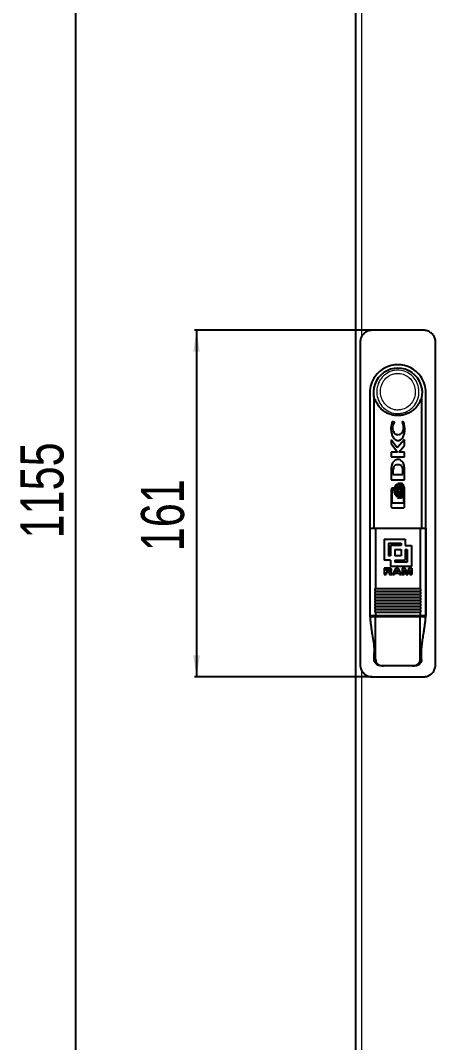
# Model space of a CAD drawing. Header units: millimetres. Extents: x -317 to 1498, y -422 to 1043.
# Drawn here: x -317.2 to -124.5, y 49.8 to 524.8 of the extents above; entities that cross this region are included whole.
import ezdxf

# ---------------------------------------------------------------- set-up
doc = ezdxf.new("R2010")
doc.units = ezdxf.units.MM
doc.layers.add('FORMAT', color=7, linetype='Continuous')
doc.styles.add('SLDTEXTSTYLE0', font='TXT', dxfattribs={"width": 0.75})
doc.dimstyles.new('SLDDIMSTYLE0', dxfattribs={"dimtxt": 20, "dimasz": 10, "dimexe": 0, "dimexo": 0.0625, "dimgap": 5, "dimtad": 2, "dimdec": 1, "dimrnd": 1e-09, "dimzin": 12, "dimdsep": 46, "dimtxsty": 'SLDTEXTSTYLE0', "dimsah": 1, "dimcen": 0.09, "dimadec": 0, "dimazin": 3, "dimtfac": 1, "dimtofl": 0, "dimtmove": 0, "dimatfit": 3, "dimfxl": 0, "dimfrac": 2, "dimtolj": 1, "dimtzin": 12, "dimarcsym": 0})

# ---------------------------------------------------------------- blocks, each defined once
blk = doc.blocks.new('_D_1')
at = {"layer": 'FORMAT'}
for p, q in [((-161.46, 877.78), (-292.46, 877.78)), ((-291.46, -277.22), (-291.46, 877.78)), ((-161.46, -277.22), (-292.46, -277.22))]:
    blk.add_line(p, q, dxfattribs=at)
for points in [[(-291.46, 877.78), (-293, 867.78), (-289.92, 867.78)], [(-291.46, -277.22), (-289.92, -267.22), (-293, -267.22)]]:
    blk.add_solid(points, dxfattribs=at)
at = {"layer": 'FORMAT', "insert": (-317.24, 284.07), "char_height": 20, "attachment_point": 1, "rotation": 90, "style": 'SLDTEXTSTYLE0'}
blk.add_mtext('1155', dxfattribs=at)
blk = doc.blocks.new('_D_2')
at = {"layer": 'FORMAT'}
for p, q in [((-153.96, 380.78), (-236.46, 380.78)), ((-235.46, 380.78), (-235.46, 219.78)), ((-153.96, 219.78), (-236.46, 219.78))]:
    blk.add_line(p, q, dxfattribs=at)
for points in [[(-235.46, 380.78), (-237, 370.78), (-233.92, 370.78)], [(-235.46, 219.78), (-233.92, 229.78), (-237, 229.78)]]:
    blk.add_solid(points, dxfattribs=at)
at = {"layer": 'FORMAT', "insert": (-261.24, 278.12), "char_height": 20, "attachment_point": 1, "rotation": 90, "style": 'SLDTEXTSTYLE0'}
blk.add_mtext('161', dxfattribs=at)

msp = doc.modelspace()

# ---------------------------------------------------------------- linework, layer by layer
at = {"color": 7, "linetype": 'Continuous', "lineweight": 25}
for p, q in [((-161.45, -277.22), (-161.45, 877.78)), ((-129.95, 380.78), (-153.95, 380.78)), ((-159.45, 375.28), (-159.45, 225.28)), ((-124.45, 225.28), (-124.45, 375.28)), ((-154.95, 351.78), (-154.95, 248.78)), ((-128.95, 248.78), (-128.95, 351.78)), ((-152.95, 288.78), (-152.95, 348.78)), ((-152.95, 348.78), (-152.95, 348.78)), ((-130.96, 348.78), (-130.95, 348.78)), ((-130.95, 348.78), (-130.95, 288.78)), ((-144.65, 338.46), (-145.18, 335.3)), ((-143.57, 338.08), (-144.65, 338.46)), ((-143.57, 337.79), (-143.57, 338.08)), ((-139.17, 338.06), (-139.97, 338.34)), ((-139.97, 338.34), (-139.97, 338.11)), ((-138.73, 335.28), (-139.17, 338.06)), ((-142.31, 326.11), (-145.1, 329.91)), ((-145.1, 329.91), (-145.1, 328.21)), ((-145.1, 328.21), (-142.15, 324.22)), ((-138.81, 330), (-142.31, 326.11)), ((-138.81, 327.26), (-138.81, 330)), ((-142.15, 324.22), (-145.1, 324.22)), ((-145.1, 324.22), (-145.1, 322)), ((-141.45, 324.22), (-138.81, 327.26)), ((-138.81, 324.22), (-141.45, 324.22)), ((-138.81, 322), (-138.81, 324.22)), ((-145.1, 322), (-138.81, 322)), ((-145.1, 315.6), (-145.1, 311.36)), ((-144.14, 316.26), (-144.22, 315.29)), ((-144.22, 315.29), (-144.22, 313.73)), ((-144.22, 313.73), (-139.59, 313.73)), ((-139.59, 313.73), (-139.59, 315.15)), ((-138.84, 316.42), (-139.01, 318.04)), ((-138.81, 315.42), (-138.84, 316.42)), ((-138.81, 315.4), (-138.81, 315.42)), ((-138.81, 315.38), (-138.81, 315.4)), ((-138.81, 311.36), (-138.81, 315.38)), ((-145.1, 311.36), (-138.81, 311.36)), ((-141.99, 309.13), (-142.22, 309.28)), ((-141.25, 309.66), (-141.93, 309.66)), ((-141.62, 308.73), (-141.86, 309.01)), ((-140.16, 309.66), (-140.86, 309.66)), ((-145.1, 306.78), (-145.1, 298.93)), ((-144.59, 300.39), (-144.59, 306.64)), ((-144.59, 306.64), (-144.01, 306.64)), ((-144.01, 307.43), (-144.44, 307.43)), ((-144.01, 306.64), (-144.01, 307.43)), ((-141.51, 306.36), (-141.24, 307.92)), ((-141.24, 304.79), (-141.51, 306.36)), ((-141.24, 307.92), (-141.47, 308.48)), ((-141.47, 304.23), (-141.24, 304.79)), ((-139.3, 304.07), (-139.3, 300.39)), ((-138.81, 298.93), (-138.81, 306.78)), ((-139.3, 300.39), (-144.59, 300.39)), ((-142.28, 303.46), (-142.02, 303.6)), ((-142.08, 302.99), (-141.41, 302.99)), ((-141.87, 303.71), (-141.62, 303.99)), ((-141.01, 302.99), (-140.32, 302.99)), ((-144.44, 298.28), (-139.47, 298.28)), ((-154.92, 288.78), (-154.92, 248.28)), ((-154.92, 288.78), (-152.3, 288.78)), ((-152.3, 288.78), (-131.61, 288.78)), ((-152.3, 288.78), (-152.3, 260.78)), ((-131.61, 288.78), (-131.61, 260.78)), ((-131.61, 288.78), (-128.99, 288.78)), ((-128.99, 288.78), (-128.99, 248.28)), ((-148.3, 283.78), (-138.54, 283.78)), ((-148.3, 283.78), (-148.3, 274.02)), ((-146.35, 281.83), (-146.35, 275.97)), ((-146.35, 281.83), (-140.49, 281.83)), ((-145.37, 280.85), (-145.37, 275.97)), ((-140.49, 280.85), (-145.37, 280.85)), ((-140.49, 281.83), (-140.49, 280.85)), ((-138.54, 283.78), (-138.54, 280.85)), ((-138.54, 280.85), (-135.61, 280.85)), ((-135.61, 280.85), (-135.61, 271.09)), ((-145.37, 275.97), (-146.35, 275.97)), ((-143.42, 278.9), (-143.42, 275.97)), ((-143.42, 278.9), (-140.49, 278.9)), ((-140.49, 275.97), (-143.42, 275.97)), ((-140.49, 278.9), (-140.49, 275.97)), ((-138.54, 278.9), (-138.54, 274.02)), ((-138.54, 278.9), (-137.56, 278.9)), ((-137.56, 278.9), (-137.56, 273.05)), ((-145.37, 274.02), (-148.3, 274.02)), ((-145.37, 274.02), (-145.37, 271.09)), ((-135.61, 271.09), (-145.37, 271.09)), ((-143.42, 274.02), (-143.42, 273.05)), ((-143.42, 274.02), (-138.54, 274.02)), ((-137.56, 273.05), (-143.42, 273.05)), ((-146.23, 270.22), (-148.3, 270.22)), ((-148.3, 270.22), (-148.3, 267.25)), ((-148.3, 267.25), (-147.42, 267.25)), ((-147.42, 269.72), (-147.42, 268.93)), ((-147.42, 269.72), (-146.35, 269.72)), ((-146.39, 268.93), (-147.42, 268.93)), ((-147.42, 268.43), (-147.42, 267.25)), ((-147.42, 268.43), (-146.49, 268.43)), ((-145.86, 267.95), (-145.84, 267.63)), ((-145.71, 267.25), (-144.75, 267.25)), ((-144.93, 267.68), (-144.95, 268.04)), ((-144.93, 267.68), (-144.93, 267.67)), ((-144.75, 267.34), (-144.75, 267.25)), ((-142.92, 270.22), (-144.45, 267.25)), ((-144.45, 267.25), (-143.52, 267.25)), ((-143.52, 267.25), (-143.23, 267.86)), ((-143.23, 267.86), (-141.56, 267.86)), ((-143, 268.35), (-142.4, 269.62)), ((-141.8, 268.35), (-143, 268.35)), ((-141.89, 270.22), (-142.92, 270.22)), ((-142.4, 269.62), (-141.8, 268.35)), ((-140.34, 267.25), (-141.89, 270.22)), ((-141.56, 267.86), (-141.27, 267.25)), ((-141.27, 267.25), (-140.34, 267.25)), ((-138.57, 270.22), (-139.88, 270.22)), ((-139.88, 270.22), (-139.88, 267.25)), ((-139.88, 267.25), (-139.04, 267.25)), ((-139.04, 269.65), (-139.04, 267.25)), ((-139.04, 269.65), (-138.17, 267.25)), ((-137.71, 267.96), (-138.57, 270.22)), ((-138.17, 267.25), (-137.25, 267.25)), ((-136.86, 270.22), (-137.71, 267.96)), ((-137.25, 267.25), (-136.38, 269.65)), ((-135.54, 270.22), (-136.86, 270.22)), ((-136.38, 269.65), (-136.38, 267.25)), ((-136.38, 267.25), (-135.54, 267.25)), ((-135.54, 270.22), (-135.54, 267.25)), ((-152.56, 260.68), (-152.35, 260.68)), ((-131.56, 260.68), (-152.35, 260.68)), ((-131.56, 259.28), (-152.35, 259.28)), ((-131.56, 257.88), (-152.35, 257.88)), ((-131.56, 260.68), (-131.35, 260.68)), ((-131.56, 259.28), (-131.35, 259.28)), ((-131.56, 257.88), (-131.35, 257.88)), ((-152.56, 255.08), (-152.35, 255.08)), ((-131.56, 256.48), (-152.35, 256.48)), ((-131.56, 255.08), (-152.35, 255.08)), ((-131.56, 253.68), (-152.35, 253.68)), ((-131.56, 252.28), (-152.35, 252.28)), ((-131.56, 256.48), (-131.35, 256.48)), ((-131.56, 255.08), (-131.35, 255.08)), ((-131.56, 253.68), (-131.35, 253.68)), ((-131.56, 252.28), (-131.35, 252.28)), ((-154.92, 248.28), (-152.3, 248.28)), ((-154.92, 247.78), (-152.3, 247.78)), ((-152.95, 247.78), (-152.95, 248.28)), ((-131.56, 250.88), (-152.35, 250.88)), ((-152.3, 249.58), (-152.3, 248.28)), ((-152.3, 248.28), (-131.61, 248.28)), ((-152.3, 227.78), (-152.3, 247.78)), ((-152.3, 247.78), (-131.61, 247.78)), ((-131.61, 249.58), (-131.61, 248.28)), ((-131.61, 248.28), (-128.99, 248.28)), ((-131.61, 227.78), (-131.61, 247.78)), ((-131.61, 247.78), (-128.99, 247.78)), ((-131.56, 250.88), (-131.35, 250.88)), ((-130.95, 248.28), (-130.95, 247.78)), ((-152.91, 227.78), (-152.91, 230.87)), ((-131, 227.78), (-131, 230.87)), ((-148.68, 224.78), (-149.62, 224.78)), ((-135.23, 224.78), (-148.68, 224.78)), ((-134.29, 224.78), (-135.23, 224.78)), ((-153.95, 219.78), (-129.95, 219.78))]:
    msp.add_line(p, q, dxfattribs=at)
at = {"color": 8, "linetype": 'Continuous', "lineweight": 18}
for p, q in [((-158.85, 875.18), (-158.85, 377.75)), ((-152.3, 260.78), (-131.61, 260.78)), ((-152.91, 227.78), (-152.3, 227.78)), ((-131.61, 227.78), (-131, 227.78)), ((-158.85, 222.8), (-158.85, -274.62))]:
    msp.add_line(p, q, dxfattribs=at)
at = {"color": 7, "linetype": 'Continuous', "lineweight": 25}
for centre, radius, start, end in [((-141.95, 351.78), 11.4, 344.7449, 195.2575), ((-141.95, 351.78), 13, 35.3944, 144.6056), ((-141.95, 351.78), 13, 144.6056, 180), ((-141.95, 351.78), 13, 0, 35.3944), ((-141.95, 248.78), 13, 180, 184.4117), ((-141.95, 248.78), 13, 355.5883, 0)]:
    msp.add_arc(centre, radius, start, end, dxfattribs=at)
for points, knots in [([(-153.95, 380.78), (-154.03, 380.78), (-154.26, 380.78), (-154.64, 380.74), (-155.1, 380.67), (-155.48, 380.57), (-155.89, 380.44), (-156.31, 380.26), (-156.79, 380), (-157.14, 379.77), (-157.55, 379.46), (-157.98, 379.06), (-158.37, 378.58), (-158.71, 378.06), (-159, 377.51), (-159.21, 376.93), (-159.35, 376.4), (-159.44, 375.89), (-159.45, 375.49), (-159.45, 375.28)], [0, 0, 0, 0, 0.026424, 0.079552, 0.133251, 0.187532, 0.214832, 0.284406, 0.346388, 0.402337, 0.429637, 0.5244, 0.60697, 0.644371, 0.739133, 0.821703, 0.859104, 0.929309, 1, 1, 1, 1]), ([(-124.45, 375.28), (-124.47, 375.59), (-124.5, 376.21), (-124.74, 377.1), (-125.12, 377.96), (-125.63, 378.73), (-126.28, 379.41), (-127.02, 379.96), (-127.85, 380.39), (-128.63, 380.64), (-129.34, 380.76), (-129.75, 380.78), (-129.95, 380.78)], [0, 0, 0, 0, 0.105841, 0.214751, 0.320592, 0.429503, 0.535345, 0.644257, 0.7501, 0.859012, 0.929074, 1, 1, 1, 1]), ([(-130.96, 348.78), (-130.99, 348.69), (-131.06, 348.5), (-131.2, 348.47), (-131.32, 348.5), (-131.37, 348.57), (-131.39, 348.56), (-131.43, 348.52), (-131.5, 348.38), (-131.67, 348), (-131.92, 347.42), (-132.37, 346.53), (-133.06, 345.48), (-134.12, 344.27), (-135.44, 343.16), (-137.01, 342.23), (-138.74, 341.57), (-140.56, 341.19), (-142.45, 341.11), (-144.32, 341.35), (-146.14, 341.9), (-147.82, 342.73), (-149.35, 343.84), (-150.5, 345.04), (-151.35, 346.22), (-151.85, 347.11), (-152.18, 347.87), (-152.36, 348.28), (-152.47, 348.49), (-152.5, 348.54), (-152.53, 348.57), (-152.55, 348.55), (-152.64, 348.48), (-152.76, 348.47), (-152.88, 348.57), (-152.93, 348.71), (-152.95, 348.78)], [0, 0, 0, 0, 0.029866, 0.060771, 0.080581, 0.084244, 0.085862, 0.08847, 0.091879, 0.103764, 0.126235, 0.148889, 0.193609, 0.239219, 0.292874, 0.34803, 0.402686, 0.458886, 0.514249, 0.571205, 0.626758, 0.683939, 0.739166, 0.796042, 0.832708, 0.869862, 0.888172, 0.906854, 0.910284, 0.912985, 0.914825, 0.916689, 0.924521, 0.95598, 0.977796, 1, 1, 1, 1]), ([(-144.36, 335.36), (-144.33, 335.8), (-144.26, 336.67), (-143.8, 337.42), (-143.57, 337.79)], [0, 0, 0, 0, 0.500963, 1, 1, 1, 1]), ([(-139.97, 338.11), (-139.8, 337.66), (-139.47, 336.78), (-139.43, 335.83), (-139.41, 335.36)], [0, 0, 0, 0, 0.500084, 1, 1, 1, 1]), ([(-145.18, 335.3), (-145.15, 334.71), (-145.1, 333.53), (-144.6, 331.82), (-143.86, 330.51), (-143.04, 329.86), (-142.48, 329.63), (-142.18, 329.6), (-142.04, 329.59)], [0, 0, 0, 0, 0.250282, 0.499393, 0.748791, 0.874699, 0.937286, 1, 1, 1, 1]), ([(-141.89, 332.1), (-142.07, 332.12), (-142.45, 332.15), (-142.96, 332.41), (-143.4, 332.76), (-143.88, 333.35), (-144.28, 334.23), (-144.33, 334.98), (-144.36, 335.36)], [0, 0, 0, 0, 0.124416, 0.248357, 0.373982, 0.500169, 0.7494, 1, 1, 1, 1]), ([(-142.04, 329.59), (-141.73, 329.62), (-141.11, 329.67), (-140.29, 330.14), (-139.67, 330.84), (-139.12, 331.94), (-138.78, 333.45), (-138.75, 334.67), (-138.73, 335.28)], [0, 0, 0, 0, 0.125262, 0.250124, 0.375384, 0.500707, 0.750322, 1, 1, 1, 1]), ([(-139.41, 335.36), (-139.44, 334.98), (-139.5, 334.23), (-139.89, 333.36), (-140.36, 332.77), (-140.8, 332.41), (-141.32, 332.15), (-141.7, 332.12), (-141.89, 332.1)], [0, 0, 0, 0, 0.249965, 0.497821, 0.623014, 0.748581, 0.874284, 1, 1, 1, 1]), ([(-144.45, 319.13), (-144.57, 318.86), (-144.83, 318.31), (-145.04, 317.11), (-145.07, 316.2), (-145.1, 315.6)], [0, 0, 0, 0, 0.249362, 0.499672, 1, 1, 1, 1]), ([(-139.01, 318.04), (-139.1, 318.34), (-139.28, 318.94), (-139.79, 319.73), (-140.48, 320.36), (-141.34, 320.77), (-142.29, 320.81), (-143.18, 320.5), (-143.92, 319.9), (-144.27, 319.39), (-144.45, 319.13)], [0, 0, 0, 0, 0.125557, 0.25014, 0.375477, 0.500068, 0.624419, 0.749377, 0.874071, 1, 1, 1, 1]), ([(-141.93, 318.28), (-142.22, 318.27), (-142.64, 318.26), (-143.18, 318.08), (-143.54, 317.83), (-143.78, 317.48), (-144, 316.95), (-144.08, 316.54), (-144.14, 316.26)], [0, 0, 0, 0, 0.249432, 0.37514, 0.499356, 0.623458, 0.749245, 1, 1, 1, 1]), ([(-139.59, 315.15), (-139.6, 315.52), (-139.62, 316.27), (-139.81, 317.23), (-140.3, 317.83), (-140.97, 318.23), (-141.55, 318.26), (-141.93, 318.28)], [0, 0, 0, 0, 0.248427, 0.497372, 0.622903, 0.74851, 1, 1, 1, 1]), ([(-142.22, 309.28), (-142.35, 309.22), (-142.61, 309.09), (-143.02, 308.68), (-143.38, 308.05), (-143.63, 307.22), (-143.66, 306.65), (-143.67, 306.36)], [0, 0, 0, 0, 0.1246, 0.248977, 0.500405, 0.749333, 1, 1, 1, 1]), ([(-143.16, 306.36), (-143.11, 306.88), (-143.04, 307.66), (-142.59, 308.62), (-142.19, 308.96), (-141.99, 309.13)], [0, 0, 0, 0, 0.4989654, 0.749922, 1, 1, 1, 1]), ([(-141.86, 309.01), (-142.02, 308.84), (-142.36, 308.48), (-142.75, 307.57), (-142.82, 306.85), (-142.86, 306.36)], [0, 0, 0, 0, 0.2501927, 0.5001584, 1, 1, 1, 1]), ([(-141.93, 309.66), (-141.8, 309.57), (-141.54, 309.39), (-141.17, 308.89), (-140.7, 307.91), (-140.63, 306.98), (-140.59, 306.36)], [0, 0, 0, 0, 0.1256783, 0.2511395, 0.5015899, 1, 1, 1, 1]), ([(-139.91, 306.36), (-139.96, 306.98), (-140.03, 307.9), (-140.49, 308.89), (-140.87, 309.39), (-141.13, 309.57), (-141.25, 309.66)], [0, 0, 0, 0, 0.496168, 0.747703, 0.874111, 1, 1, 1, 1]), ([(-140.86, 309.66), (-140.73, 309.57), (-140.47, 309.39), (-140.1, 308.89), (-139.63, 307.91), (-139.56, 306.98), (-139.52, 306.36)], [0, 0, 0, 0, 0.125677, 0.251137, 0.501585, 1, 1, 1, 1]), ([(-138.81, 306.78), (-138.83, 307.05), (-138.88, 307.6), (-139.18, 308.37), (-139.5, 308.97), (-139.83, 309.42), (-140.05, 309.58), (-140.16, 309.66)], [0, 0, 0, 0, 0.249822, 0.49931, 0.748741, 0.874879, 1, 1, 1, 1]), ([(-144.44, 307.43), (-144.53, 307.42), (-144.7, 307.4), (-144.92, 307.25), (-145.04, 307.07), (-145.09, 306.91), (-145.1, 306.82), (-145.1, 306.78)], [0, 0, 0, 0, 0.249445, 0.498999, 0.74851, 0.873859, 1, 1, 1, 1]), ([(-143.67, 306.36), (-143.66, 306.08), (-143.63, 305.52), (-143.39, 304.7), (-143.05, 304.08), (-142.65, 303.66), (-142.4, 303.53), (-142.28, 303.46)], [0, 0, 0, 0, 0.2487307, 0.4973773, 0.750528, 0.8752331, 1, 1, 1, 1]), ([(-142.02, 303.6), (-142.21, 303.77), (-142.6, 304.12), (-143.04, 305.07), (-143.11, 305.85), (-143.16, 306.36)], [0, 0, 0, 0, 0.249575, 0.500842, 1, 1, 1, 1]), ([(-142.86, 306.36), (-142.82, 305.88), (-142.76, 305.15), (-142.37, 304.25), (-142.03, 303.89), (-141.87, 303.71)], [0, 0, 0, 0, 0.499584, 0.749527, 1, 1, 1, 1]), ([(-142.35, 306.36), (-142.32, 306.78), (-142.28, 307.42), (-141.98, 308.21), (-141.74, 308.56), (-141.62, 308.73)], [0, 0, 0, 0, 0.50146, 0.750257, 1, 1, 1, 1]), ([(-141.62, 303.99), (-141.74, 304.16), (-141.98, 304.51), (-142.27, 305.31), (-142.32, 305.94), (-142.35, 306.36)], [0, 0, 0, 0, 0.2508953, 0.500775, 1, 1, 1, 1]), ([(-140.59, 306.36), (-140.64, 305.71), (-140.71, 304.74), (-141.22, 303.72), (-141.65, 303.22), (-141.94, 303.07), (-142.08, 302.99)], [0, 0, 0, 0, 0.497146, 0.748374, 0.87465, 1, 1, 1, 1]), ([(-141.47, 308.48), (-141.64, 308.15), (-141.97, 307.48), (-142.01, 306.73), (-142.03, 306.36)], [0, 0, 0, 0, 0.498433, 1, 1, 1, 1]), ([(-142.03, 306.36), (-142.01, 305.98), (-141.97, 305.23), (-141.64, 304.56), (-141.47, 304.23)], [0, 0, 0, 0, 0.501471, 1, 1, 1, 1]), ([(-141.41, 302.99), (-141.26, 303.07), (-140.97, 303.22), (-140.55, 303.72), (-140.04, 304.74), (-139.96, 305.71), (-139.91, 306.36)], [0, 0, 0, 0, 0.125292, 0.251009, 0.501049, 1, 1, 1, 1]), ([(-139.52, 306.36), (-139.57, 305.71), (-139.64, 304.74), (-140.16, 303.72), (-140.58, 303.22), (-140.87, 303.07), (-141.01, 302.99)], [0, 0, 0, 0, 0.497154, 0.74838, 0.874653, 1, 1, 1, 1]), ([(-140.32, 302.99), (-140.2, 303.05), (-139.97, 303.16), (-139.6, 303.52), (-139.42, 303.85), (-139.3, 304.07)], [0, 0, 0, 0, 0.248111, 0.495863, 1, 1, 1, 1]), ([(-145.1, 298.93), (-145.1, 298.89), (-145.09, 298.8), (-145.04, 298.64), (-144.92, 298.46), (-144.7, 298.31), (-144.53, 298.29), (-144.44, 298.28)], [0, 0, 0, 0, 0.125388, 0.250591, 0.500192, 0.749805, 1, 1, 1, 1]), ([(-139.47, 298.28), (-139.38, 298.29), (-139.21, 298.31), (-138.99, 298.46), (-138.87, 298.64), (-138.82, 298.8), (-138.81, 298.89), (-138.81, 298.93)], [0, 0, 0, 0, 0.249437, 0.498997, 0.748516, 0.87386, 1, 1, 1, 1]), ([(-146.49, 268.43), (-146.38, 268.43), (-146.23, 268.42), (-146.05, 268.36), (-145.96, 268.3), (-145.9, 268.19), (-145.87, 268.07), (-145.86, 267.98), (-145.86, 267.95)], [0, 0, 0, 0, 0.362307, 0.499762, 0.603895, 0.707751, 0.888159, 1, 1, 1, 1]), ([(-145.71, 269.32), (-145.71, 269.28), (-145.72, 269.2), (-145.77, 269.1), (-145.86, 269.02), (-146.07, 268.93), (-146.26, 268.93), (-146.39, 268.93)], [0, 0, 0, 0, 0.144848, 0.259554, 0.374146, 0.548842, 1, 1, 1, 1]), ([(-146.35, 269.72), (-146.22, 269.72), (-146.03, 269.71), (-145.84, 269.61), (-145.75, 269.52), (-145.71, 269.42), (-145.71, 269.36), (-145.71, 269.32)], [0, 0, 0, 0, 0.464779, 0.639498, 0.766783, 0.894486, 1, 1, 1, 1]), ([(-144.83, 269.38), (-144.84, 269.48), (-144.85, 269.64), (-144.97, 269.85), (-145.16, 270.02), (-145.58, 270.2), (-145.96, 270.21), (-146.23, 270.22)], [0, 0, 0, 0, 0.149141, 0.264134, 0.378852, 0.560232, 1, 1, 1, 1]), ([(-145.84, 267.63), (-145.84, 267.6), (-145.84, 267.53), (-145.81, 267.4), (-145.76, 267.31), (-145.72, 267.26), (-145.71, 267.25)], [0, 0, 0, 0, 0.2561394, 0.5126978, 0.9190221, 1, 1, 1, 1]), ([(-145.47, 268.69), (-145.36, 268.72), (-145.17, 268.77), (-144.97, 268.94), (-144.86, 269.13), (-144.83, 269.29), (-144.83, 269.37), (-144.83, 269.38)], [0, 0, 0, 0, 0.331473, 0.546481, 0.762526, 0.960277, 1, 1, 1, 1]), ([(-144.95, 268.04), (-144.96, 268.15), (-144.97, 268.31), (-145.08, 268.5), (-145.24, 268.62), (-145.38, 268.66), (-145.47, 268.69)], [0, 0, 0, 0, 0.336422, 0.52346, 0.710673, 1, 1, 1, 1]), ([(-144.75, 267.34), (-144.78, 267.35), (-144.83, 267.38), (-144.89, 267.46), (-144.92, 267.56), (-144.92, 267.64), (-144.93, 267.67)], [0, 0, 0, 0, 0.20263, 0.420406, 0.728008, 1, 1, 1, 1]), ([(-152.3, 259.38), (-152.34, 259.6), (-152.41, 259.92), (-152.49, 260.36), (-152.53, 260.57), (-152.56, 260.68)], [0, 0, 0, 0, 0.499993, 0.749996, 1, 1, 1, 1]), ([(-152.3, 257.98), (-152.34, 258.2), (-152.41, 258.52), (-152.49, 258.96), (-152.53, 259.17), (-152.56, 259.28)], [0, 0, 0, 0, 0.499993, 0.749996, 1, 1, 1, 1]), ([(-152.3, 256.58), (-152.34, 256.8), (-152.41, 257.12), (-152.49, 257.56), (-152.53, 257.77), (-152.56, 257.88)], [0, 0, 0, 0, 0.499993, 0.749996, 1, 1, 1, 1]), ([(-152.35, 260.68), (-152.34, 260.68), (-152.33, 260.69), (-152.31, 260.71), (-152.3, 260.74), (-152.3, 260.77), (-152.3, 260.78), (-152.3, 260.78)], [0, 0, 0, 0, 0.295691, 0.568687, 0.759853, 0.951912, 1, 1, 1, 1]), ([(-152.35, 259.28), (-152.34, 259.28), (-152.33, 259.29), (-152.31, 259.31), (-152.3, 259.34), (-152.3, 259.37), (-152.3, 259.38), (-152.3, 259.38)], [0, 0, 0, 0, 0.295691, 0.568687, 0.759853, 0.951912, 1, 1, 1, 1]), ([(-152.35, 257.88), (-152.34, 257.88), (-152.33, 257.89), (-152.31, 257.91), (-152.3, 257.94), (-152.3, 257.97), (-152.3, 257.98), (-152.3, 257.98)], [0, 0, 0, 0, 0.2956914, 0.5686867, 0.7598531, 0.9519121, 1, 1, 1, 1]), ([(-152.35, 256.48), (-152.34, 256.48), (-152.33, 256.49), (-152.31, 256.51), (-152.3, 256.54), (-152.3, 256.57), (-152.3, 256.58), (-152.3, 256.58)], [0, 0, 0, 0, 0.2956914, 0.5686867, 0.7598531, 0.9519121, 1, 1, 1, 1]), ([(-131.61, 259.38), (-133.54, 259.38), (-137.39, 259.38), (-144.31, 259.38), (-149.27, 259.38), (-152.3, 259.38)], [0, 0, 0, 0, 0.280051, 0.560047, 1, 1, 1, 1]), ([(-131.61, 257.98), (-133.54, 257.98), (-137.39, 257.98), (-144.31, 257.98), (-149.27, 257.98), (-152.3, 257.98)], [0, 0, 0, 0, 0.280051, 0.560047, 1, 1, 1, 1]), ([(-131.61, 256.58), (-133.54, 256.58), (-137.39, 256.58), (-144.31, 256.58), (-149.27, 256.58), (-152.3, 256.58)], [0, 0, 0, 0, 0.280051, 0.560047, 1, 1, 1, 1]), ([(-131.61, 260.78), (-131.61, 260.77), (-131.61, 260.75), (-131.6, 260.73), (-131.59, 260.7), (-131.58, 260.69), (-131.57, 260.68), (-131.56, 260.68)], [0, 0, 0, 0, 0.1717087, 0.3429843, 0.5250053, 0.735802, 1, 1, 1, 1]), ([(-131.35, 260.68), (-131.37, 260.57), (-131.43, 260.3), (-131.51, 259.87), (-131.58, 259.54), (-131.61, 259.38)], [0, 0, 0, 0, 0.249996, 0.624995, 1, 1, 1, 1]), ([(-131.61, 259.38), (-131.61, 259.37), (-131.61, 259.35), (-131.6, 259.33), (-131.59, 259.3), (-131.58, 259.29), (-131.57, 259.28), (-131.56, 259.28)], [0, 0, 0, 0, 0.171709, 0.342984, 0.525005, 0.735802, 1, 1, 1, 1]), ([(-131.35, 259.28), (-131.37, 259.17), (-131.43, 258.9), (-131.51, 258.47), (-131.58, 258.14), (-131.61, 257.98)], [0, 0, 0, 0, 0.249996, 0.624995, 1, 1, 1, 1]), ([(-131.61, 257.98), (-131.61, 257.97), (-131.61, 257.95), (-131.6, 257.93), (-131.59, 257.9), (-131.58, 257.89), (-131.57, 257.88), (-131.56, 257.88)], [0, 0, 0, 0, 0.1717087, 0.3429843, 0.5250053, 0.735802, 1, 1, 1, 1]), ([(-131.35, 257.88), (-131.37, 257.77), (-131.43, 257.5), (-131.51, 257.07), (-131.58, 256.74), (-131.61, 256.58)], [0, 0, 0, 0, 0.249996, 0.624995, 1, 1, 1, 1]), ([(-131.61, 256.58), (-131.61, 256.57), (-131.61, 256.55), (-131.6, 256.53), (-131.59, 256.5), (-131.58, 256.49), (-131.57, 256.48), (-131.56, 256.48)], [0, 0, 0, 0, 0.171709, 0.342984, 0.525005, 0.735802, 1, 1, 1, 1]), ([(-152.3, 255.18), (-152.34, 255.4), (-152.41, 255.72), (-152.49, 256.16), (-152.53, 256.37), (-152.56, 256.48)], [0, 0, 0, 0, 0.499993, 0.749996, 1, 1, 1, 1]), ([(-152.3, 253.78), (-152.34, 254), (-152.41, 254.32), (-152.49, 254.76), (-152.53, 254.97), (-152.56, 255.08)], [0, 0, 0, 0, 0.4999933, 0.7499958, 1, 1, 1, 1]), ([(-152.3, 252.38), (-152.34, 252.6), (-152.41, 252.92), (-152.49, 253.36), (-152.53, 253.57), (-152.56, 253.68)], [0, 0, 0, 0, 0.499993, 0.749996, 1, 1, 1, 1]), ([(-152.3, 250.98), (-152.34, 251.2), (-152.41, 251.52), (-152.49, 251.96), (-152.53, 252.17), (-152.56, 252.28)], [0, 0, 0, 0, 0.499993, 0.749996, 1, 1, 1, 1]), ([(-152.35, 255.08), (-152.34, 255.08), (-152.33, 255.09), (-152.31, 255.11), (-152.3, 255.14), (-152.3, 255.17), (-152.3, 255.18), (-152.3, 255.18)], [0, 0, 0, 0, 0.295691, 0.568687, 0.759853, 0.951912, 1, 1, 1, 1]), ([(-152.35, 253.68), (-152.34, 253.68), (-152.33, 253.69), (-152.31, 253.71), (-152.3, 253.74), (-152.3, 253.77), (-152.3, 253.78), (-152.3, 253.78)], [0, 0, 0, 0, 0.295691, 0.568687, 0.759853, 0.951912, 1, 1, 1, 1]), ([(-152.35, 252.28), (-152.34, 252.28), (-152.33, 252.29), (-152.31, 252.31), (-152.3, 252.34), (-152.3, 252.37), (-152.3, 252.38), (-152.3, 252.38)], [0, 0, 0, 0, 0.295691, 0.568687, 0.759853, 0.951912, 1, 1, 1, 1]), ([(-131.61, 255.18), (-133.54, 255.18), (-137.39, 255.18), (-144.31, 255.18), (-149.27, 255.18), (-152.3, 255.18)], [0, 0, 0, 0, 0.280051, 0.560047, 1, 1, 1, 1]), ([(-131.61, 253.78), (-133.54, 253.78), (-137.39, 253.78), (-144.31, 253.78), (-149.27, 253.78), (-152.3, 253.78)], [0, 0, 0, 0, 0.2800507, 0.5600468, 1, 1, 1, 1]), ([(-131.61, 252.38), (-133.54, 252.38), (-137.39, 252.38), (-144.31, 252.38), (-149.27, 252.38), (-152.3, 252.38)], [0, 0, 0, 0, 0.280051, 0.560047, 1, 1, 1, 1]), ([(-131.35, 256.48), (-131.37, 256.37), (-131.43, 256.1), (-131.51, 255.67), (-131.58, 255.34), (-131.61, 255.18)], [0, 0, 0, 0, 0.249996, 0.6249953, 1, 1, 1, 1]), ([(-131.61, 255.18), (-131.61, 255.17), (-131.61, 255.15), (-131.6, 255.13), (-131.59, 255.1), (-131.58, 255.09), (-131.57, 255.08), (-131.56, 255.08)], [0, 0, 0, 0, 0.171709, 0.342984, 0.525005, 0.735802, 1, 1, 1, 1]), ([(-131.35, 255.08), (-131.37, 254.97), (-131.43, 254.7), (-131.51, 254.27), (-131.58, 253.94), (-131.61, 253.78)], [0, 0, 0, 0, 0.249996, 0.624995, 1, 1, 1, 1]), ([(-131.61, 253.78), (-131.61, 253.77), (-131.61, 253.75), (-131.6, 253.73), (-131.59, 253.7), (-131.58, 253.69), (-131.57, 253.68), (-131.56, 253.68)], [0, 0, 0, 0, 0.171709, 0.342984, 0.525005, 0.735802, 1, 1, 1, 1]), ([(-131.35, 253.68), (-131.37, 253.57), (-131.43, 253.3), (-131.51, 252.87), (-131.58, 252.54), (-131.61, 252.38)], [0, 0, 0, 0, 0.249996, 0.624995, 1, 1, 1, 1]), ([(-131.61, 252.38), (-131.61, 252.37), (-131.61, 252.35), (-131.6, 252.33), (-131.59, 252.3), (-131.58, 252.29), (-131.57, 252.28), (-131.56, 252.28)], [0, 0, 0, 0, 0.171709, 0.342984, 0.525005, 0.735802, 1, 1, 1, 1]), ([(-131.35, 252.28), (-131.37, 252.17), (-131.43, 251.9), (-131.51, 251.47), (-131.58, 251.14), (-131.61, 250.98)], [0, 0, 0, 0, 0.249996, 0.624995, 1, 1, 1, 1]), ([(-154.92, 247.78), (-154.87, 247.15), (-154.78, 245.89), (-154.56, 244.04), (-154.29, 242.16), (-154.09, 240.88), (-153.98, 240.23)], [0, 0, 0, 0, 0.249645, 0.499697, 0.749684, 1, 1, 1, 1]), ([(-152.3, 249.58), (-152.34, 249.8), (-152.41, 250.12), (-152.49, 250.56), (-152.53, 250.77), (-152.56, 250.88)], [0, 0, 0, 0, 0.499993, 0.749996, 1, 1, 1, 1]), ([(-152.35, 250.88), (-152.34, 250.88), (-152.33, 250.89), (-152.31, 250.91), (-152.3, 250.94), (-152.3, 250.97), (-152.3, 250.98), (-152.3, 250.98)], [0, 0, 0, 0, 0.295691, 0.568687, 0.759853, 0.951912, 1, 1, 1, 1]), ([(-131.61, 250.98), (-133.54, 250.98), (-137.39, 250.98), (-144.31, 250.98), (-149.27, 250.98), (-152.3, 250.98)], [0, 0, 0, 0, 0.280051, 0.560047, 1, 1, 1, 1]), ([(-131.61, 249.58), (-133.54, 249.58), (-137.39, 249.58), (-144.31, 249.58), (-149.27, 249.58), (-152.3, 249.58)], [0, 0, 0, 0, 0.280051, 0.560047, 1, 1, 1, 1]), ([(-131.61, 250.98), (-131.61, 250.97), (-131.61, 250.95), (-131.6, 250.93), (-131.59, 250.9), (-131.58, 250.89), (-131.57, 250.88), (-131.56, 250.88)], [0, 0, 0, 0, 0.171709, 0.342984, 0.525005, 0.735802, 1, 1, 1, 1]), ([(-131.35, 250.88), (-131.37, 250.77), (-131.43, 250.5), (-131.51, 250.07), (-131.58, 249.74), (-131.61, 249.58)], [0, 0, 0, 0, 0.249996, 0.624995, 1, 1, 1, 1]), ([(-129.92, 240.23), (-129.82, 240.87), (-129.62, 242.16), (-129.35, 244.03), (-129.13, 245.89), (-129.04, 247.15), (-128.99, 247.78)], [0, 0, 0, 0, 0.249412, 0.4992255, 0.7495239, 1, 1, 1, 1]), ([(-153.98, 240.23), (-153.79, 239.06), (-153.4, 236.69), (-152.97, 233.49), (-152.93, 231.49), (-152.91, 230.87)], [0, 0, 0, 0, 0.401015, 0.812371, 1, 1, 1, 1]), ([(-131, 230.87), (-130.98, 231.54), (-130.95, 232.9), (-130.72, 235.16), (-130.35, 237.64), (-130.07, 239.37), (-129.92, 240.23)], [0, 0, 0, 0, 0.200882, 0.40717, 0.701581, 1, 1, 1, 1]), ([(-159.45, 225.28), (-159.45, 225.21), (-159.45, 224.98), (-159.42, 224.59), (-159.34, 224.14), (-159.24, 223.76), (-159.09, 223.28), (-158.85, 222.73), (-158.52, 222.21), (-158.15, 221.71), (-157.73, 221.26), (-157.25, 220.87), (-156.79, 220.56), (-156.37, 220.33), (-155.87, 220.12), (-155.47, 219.99), (-155.04, 219.88), (-154.56, 219.8), (-154.16, 219.79), (-153.95, 219.78)], [0, 0, 0, 0, 0.026423, 0.079551, 0.133249, 0.187529, 0.214828, 0.309589, 0.392157, 0.429558, 0.524319, 0.606889, 0.64429, 0.713864, 0.775846, 0.831795, 0.859095, 0.929305, 1, 1, 1, 1]), ([(-149.62, 224.78), (-150.02, 224.82), (-150.83, 224.9), (-151.88, 225.5), (-152.61, 226.37), (-152.89, 227.19), (-152.91, 227.66), (-152.91, 227.78)], [0, 0, 0, 0, 0.244194, 0.488981, 0.716656, 0.923156, 1, 1, 1, 1]), ([(-152.3, 227.78), (-152.27, 227.49), (-152.21, 226.89), (-151.74, 226.1), (-151.03, 225.43), (-150.04, 224.94), (-149.21, 224.79), (-148.73, 224.78), (-148.68, 224.78)], [0, 0, 0, 0, 0.169896, 0.33938, 0.519039, 0.726848, 0.970472, 1, 1, 1, 1]), ([(-135.23, 224.78), (-134.72, 224.83), (-133.8, 224.92), (-132.69, 225.56), (-131.96, 226.37), (-131.64, 227.16), (-131.62, 227.64), (-131.61, 227.78)], [0, 0, 0, 0, 0.292704, 0.526599, 0.722431, 0.919267, 1, 1, 1, 1]), ([(-131, 227.78), (-131.03, 227.46), (-131.09, 226.83), (-131.59, 225.98), (-132.32, 225.31), (-133.26, 224.86), (-133.95, 224.81), (-134.29, 224.78)], [0, 0, 0, 0, 0.1918411, 0.383469, 0.5809611, 0.7934617, 1, 1, 1, 1]), ([(-129.95, 219.78), (-129.65, 219.8), (-129.03, 219.83), (-128.13, 220.07), (-127.28, 220.45), (-126.51, 220.96), (-125.83, 221.6), (-125.27, 222.35), (-124.84, 223.18), (-124.6, 223.96), (-124.47, 224.67), (-124.46, 225.08), (-124.45, 225.28)], [0, 0, 0, 0, 0.105843, 0.214755, 0.320598, 0.429511, 0.535354, 0.644266, 0.750109, 0.859021, 0.929078, 1, 1, 1, 1])]:
    msp.add_open_spline(points, degree=3, knots=knots, dxfattribs=at)
at = {"color": 8, "linetype": 'Continuous', "lineweight": 18}
for points, knots in [([(-141.95, 342.08), (-142.35, 342.1), (-143.81, 342.16), (-146.29, 342.93), (-148.95, 344.85), (-150.89, 347.6), (-151.87, 350.89), (-151.73, 354.39), (-150.44, 357.66), (-148.14, 360.27), (-145.47, 361.73), (-142.61, 362.36), (-139.7, 362.17), (-136.68, 360.9), (-134.23, 358.7), (-132.58, 355.77), (-131.95, 352.37), (-132.48, 348.89), (-134.13, 345.77), (-136.7, 343.44), (-139.47, 342.24), (-141.27, 342.13), (-141.95, 342.08)], [0, 0, 0, 0, 0.01915, 0.070299, 0.121827, 0.174622, 0.228963, 0.28448, 0.340377, 0.39571, 0.449678, 0.484245, 0.535714, 0.587166, 0.639036, 0.692345, 0.747141, 0.802884, 0.858699, 0.913653, 0.967076, 1, 1, 1, 1]), ([(-141.95, 343.72), (-141.39, 343.76), (-139.9, 343.85), (-137.61, 344.87), (-135.49, 346.85), (-134.14, 349.48), (-133.71, 352.42), (-134.22, 355.28), (-135.58, 357.76), (-137.6, 359.62), (-140.09, 360.7), (-142.49, 360.86), (-144.86, 360.33), (-147.07, 359.09), (-148.96, 356.88), (-150.02, 354.12), (-150.13, 351.17), (-149.33, 348.39), (-147.73, 346.07), (-145.54, 344.44), (-143.49, 343.78), (-142.28, 343.73), (-141.95, 343.72)], [0, 0, 0, 0, 0.032506, 0.085412, 0.140305, 0.196499, 0.252896, 0.308321, 0.361968, 0.413756, 0.464741, 0.515546, 0.549704, 0.603293, 0.658705, 0.7151, 0.771298, 0.826196, 0.879196, 0.930504, 0.981097, 1, 1, 1, 1])]:
    msp.add_open_spline(points, degree=3, knots=knots, dxfattribs=at)

# ---------------------------------------------------------------- dimensions: what is measured, and where the dimension line sits
at = {"layer": 'FORMAT'}
for base, p1, p2, picture, middle in [((-291.46, 877.78), (-161.45, -277.22), (-161.45, 877.78), '_D_1', (-291.46, 313.63)), ((-235.46, 219.78), (-153.95, 380.78), (-153.95, 219.78), '_D_2', (-235.46, 300.28))]:
    dim = msp.add_linear_dim(base=base, p1=p1, p2=p2, angle=90, dimstyle='SLDDIMSTYLE0', dxfattribs=at)
    dim.commit()
    dim.dimension.update_dxf_attribs({"geometry": picture, "text_midpoint": middle, "dimtype": 160})

doc.saveas('drawing.dxf')
